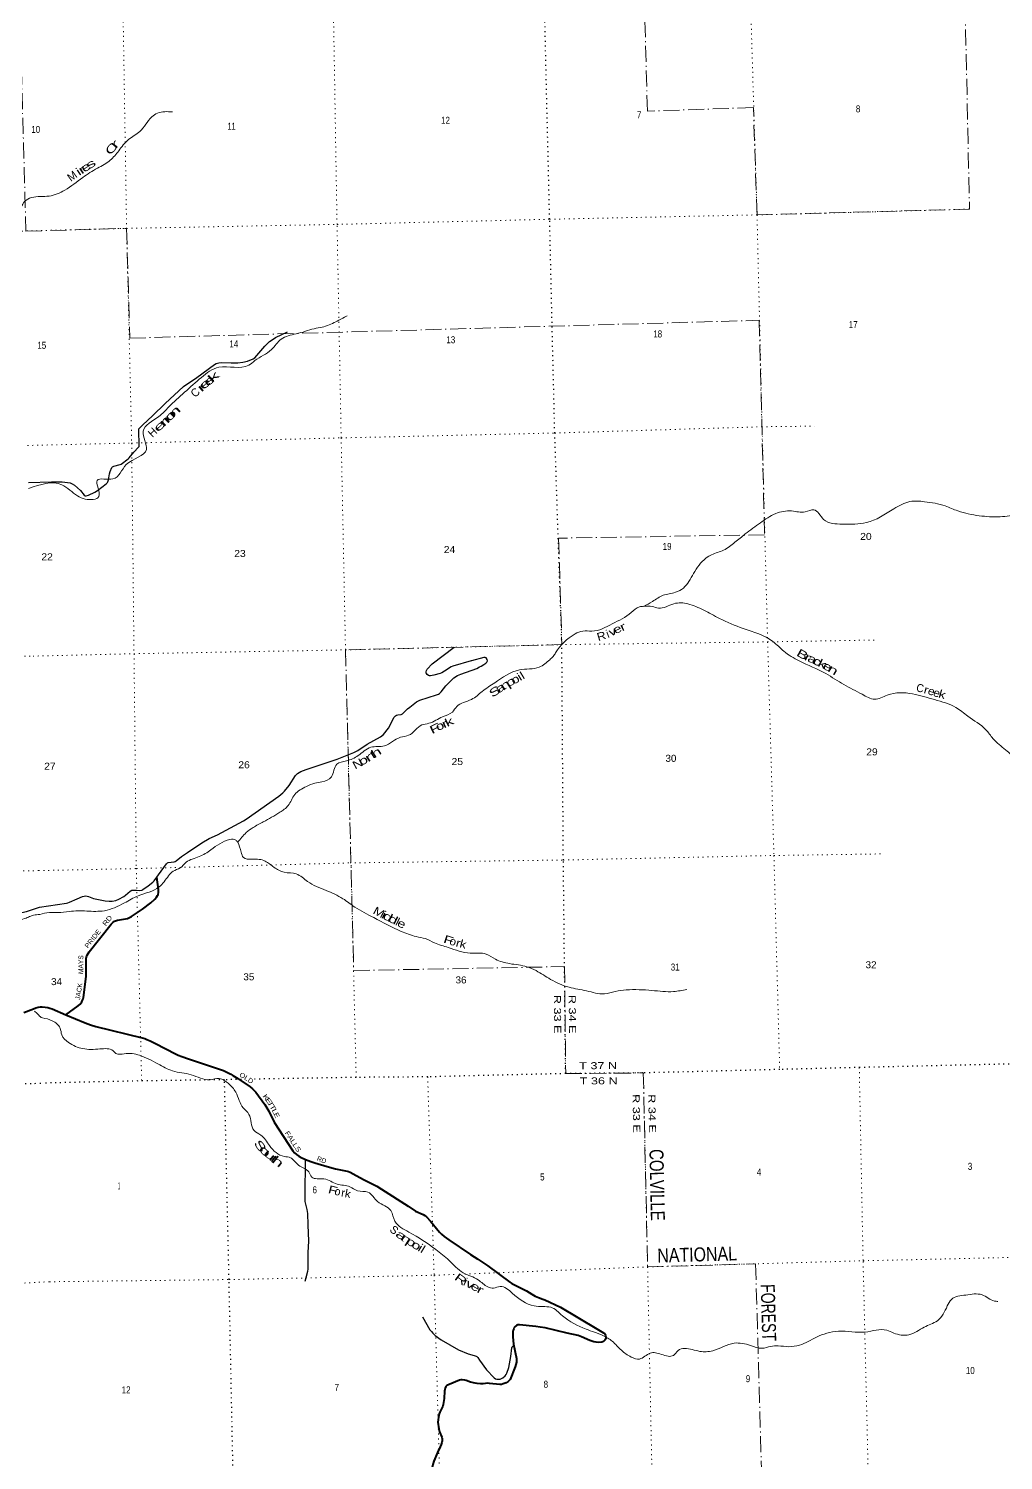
# Model space of a CAD drawing. Header units: feet. Extents: x 485078 to 733631, y 372822 to 564222.
# Drawn here: x 578960 to 603313, y 422307 to 458097 of the extents above; entities that cross this region are included whole.
import ezdxf
from ezdxf.enums import TextEntityAlignment as Align

# ---------------------------------------------------------------- set-up
doc = ezdxf.new("R2010")
doc.units = ezdxf.units.FT
doc.header["$LTSCALE"] = 80
doc.linetypes.add('DOT_DASHED', pattern=[7.7, 5, -1.2, 0.3, -1.2])
doc.linetypes.add('DOTTED', pattern=[1.5, 0.3, -1.2])
for name, color, linetype, lineweight in [('26', 7, 'Continuous', 40), ('27', 7, 'Continuous', 25), ('29', 7, 'Continuous', 25), ('39', 7, 'Continuous', 13), ('41', 7, 'Continuous', 13), ('44', 7, 'DOT_DASHED', 13), ('6', 7, 'DOTTED', 25), ('7', 7, 'DOTTED', 13)]:
    doc.layers.add(name, color=color, linetype=linetype, lineweight=lineweight)

msp = doc.modelspace()

# ---------------------------------------------------------------- linework, layer by layer
at = {"layer": '26'}
for points in [[(579891.12, 433444.48), (580199.56, 433668.8), (580244.3, 433709.68), (580272.26, 433745.37), (580291.39, 433772.17), (580308.6, 433808.54), (580322, 433843), (580331.56, 433881.28), (580342.77, 433932.66), (580397.43, 434412.81), (580393.74, 434825.04), (580398.37, 434850.99), (580407.13, 434897.78), (580422.44, 434934.15), (580473.76, 435016.75), (581019.49, 435707.19), (581072.9, 435763.06), (581103.51, 435784.11), (581128.87, 435795.21), (581178.12, 435809), (581382.73, 435841.03), (581428.73, 435853.03), (581463.17, 435866.43), (581531.1, 435901.93), (581804.36, 436083.61), (582009.36, 436241.07), (582116.5, 436339.27), (582156.67, 436387.13), (582179.41, 436425.77), (582193.02, 436454.13), (582202.59, 436500.07), (582204.49, 436579.96), (582162.71, 436887.02)], [(578837.7, 433500.57), (579078.18, 433596.09), (579136.85, 433618.07), (579197.5, 433633.8), (579259.47, 433643.1), (579298.69, 433645.72)], [(579298.69, 433645.72), (579373.18, 433639.69), (579438.88, 433627.16), (579492.07, 433610.47), (579544.47, 433592.23), (579891.12, 433444.48)], [(579891.12, 433444.48), (580369.84, 433240.44), (580503.59, 433193.07), (580636.27, 433151.28), (581794.61, 432869.6), (581863.43, 432848.73), (581913.26, 432827.49), (581992.74, 432792.39), (582109.15, 432732.75), (582642.42, 432460.56), (582695.03, 432438.38), (582788.41, 432400.03), (582957.6, 432341.05), (583825.99, 432052.83), (583895.97, 432016.18), (584012.77, 431957.74), (584062.82, 431924.35), (584183.73, 431850.49), (584491.02, 431647.05), (584555.99, 431594.46), (584639.46, 431506.83), (584860.09, 431204.53), (584956.72, 431032.88), (585093.95, 430759.07), (585563.92, 430041.96), (585601.94, 429997.93), (585649.91, 429956.19), (585708.31, 429914.45), (585785.66, 429873.03), (585916.87, 429814.27), (586036.26, 429769.37), (586108.75, 429741.23), (586414.29, 429649.41), (586629.62, 429594.37), (586919.02, 429534.62), (586954.47, 429524.19), (586989.93, 429507.49), (587141.94, 429431.76), (587346.35, 429317), (587545.75, 429219.49), (587660.46, 429156.88), (587773.28, 429089.89), (588438.33, 428661.69)], [(588438.33, 428661.69), (588629.26, 428538.76), (588816.86, 428453.94), (588860.74, 428426.44), (588896.19, 428393.04), (588996.18, 428286.1), (589224.68, 428009.04), (589271.87, 427958.74), (589339.39, 427902.61), (589456.72, 427815.27), (589999.75, 427449.26), (590183.97, 427334.06), (590431.82, 427171.76), (590979.95, 426757.38), (591031.87, 426727.64), (591135.17, 426675.9), (591401.02, 426546.07), (591528.25, 426458.41), (591611.41, 426409.46), (591695.1, 426377.02), (591808.79, 426338.99), (591857.78, 426320.67), (592249.27, 426138.45), (593157.54, 425596.53), (593319.22, 425497), (593353.18, 425467.1), (593375.2, 425429.53), (593384.46, 425394.06), (593382.37, 425364.84), (593371.95, 425337.71), (593355.62, 425309.9), (593319.81, 425279.27), (593284.35, 425264.66), (593191.25, 425255.82), (593140.44, 425258.4), (593079.96, 425270.92), (592984.32, 425301.83), (592769.2, 425398.23), (592690.9, 425424.76), (592416.97, 425487.5), (591862.98, 425616.88), (591738.92, 425640.33), (591632.05, 425652.27), (591219.6, 425694.6), (591178.97, 425690.91), (591146.6, 425677.9), (591113.23, 425652.86), (591092.38, 425625.73), (591078.13, 425593.77), (591065.26, 425558.94), (591059.01, 425521.38), (591056.23, 425395.3), (591074.48, 425207.8), (591148.86, 424853.83), (591149.74, 424805.55), (591145.57, 424757.55), (591115.03, 424647.02), (590988.75, 424329.1), (590967.25, 424300.5), (590944.31, 424279.63), (590891.64, 424246.18), (590819.17, 424217.02), (590771.21, 424204.5), (590731.05, 424204.3), (590471.92, 424231.63), (590429.58, 424234.12), (590319.67, 424221.2), (590252.18, 424222.18), (590163.25, 424225.37), (590113.2, 424233.72), (590001.02, 424259.15), (589890.03, 424302.59), (589860.59, 424310.65), (589792.01, 424321.38), (589756.55, 424321.38), (589721.22, 424313.68), (589466.65, 424206.59), (589409.3, 424175.58), (589385.31, 424150.24), (589365.5, 424112.68), (589357.16, 424079.29), (589351.77, 424036.94), (589341.58, 423856.91), (589327.96, 423753.72), (589317.53, 423701.54), (589305.47, 423662.17), (589229.94, 423507.45), (589216.76, 423472.35), (589196.57, 423384.32), (589188.22, 423319.62), (589187.15, 423257.55), (589206.88, 423094.33), (589224.73, 423023.28), (589281.04, 422887.62), (589291.11, 422843.61), (589291.47, 422793.71), (589283.13, 422749.88), (589267.88, 422705.73), (589213.44, 422584.24)], [(589213.44, 422584.24), (589194.74, 422542.51), (589108.99, 422347.1), (589085.21, 422289.6), (589058.93, 422203.1), (589006.96, 421990.91), (588959.87, 421817.01), (588943.18, 421743.97), (588941, 421684.4), (588958.71, 421521.14), (588989.62, 421273.18)]]:
    msp.add_lwpolyline(points, dxfattribs=at)
at = {"layer": '29'}
for points in [[(578955.95, 446748.98), (579534.78, 446770.63), (579799.62, 446766.63), (579933.16, 446754.34), (579993.65, 446741), (580051.29, 446719.83), (580109.49, 446688.68), (580259.25, 446550.54), (580347.33, 446438.37), (580368.87, 446420.93), (580397.59, 446421.51), (580453.95, 446434.27), (580613.92, 446506.89), (580682.57, 446552.24), (580895.81, 446714.33), (580930.67, 446749.21), (580941.53, 446765.28), (580957.32, 446816.91), (580977.39, 446966.27), (580998.33, 447030.29), (581039.33, 447126.72), (581056.17, 447146.37), (581086.49, 447163.65), (581245.4, 447199.55), (581272.96, 447211.57), (581444.28, 447339.07), (581471.58, 447365.05), (581587.53, 447509.94), (581706.73, 447634.52), (581721.08, 447655.03), (581723.27, 447673.61), (581712.42, 448062.97), (581713.92, 448088.97), (581722.12, 448103.33), (581816.58, 448193.36), (582056.05, 448416.75), (582370.45, 448723.19), (582827.5, 449155.15), (583165.99, 449379.55), (583600.24, 449697.52), (583645.35, 449722.14), (583707.54, 449739.4), (583776.57, 449750.86), (584016.73, 449740.8), (584182.55, 449738.55), (584313.43, 449757.97), (584428.59, 449787.79), (584572.11, 449841.14), (584610, 449870.03), (584860.08, 450160.37), (584978.09, 450271.99), (585072.4, 450337.65), (585130.13, 450372.58), (585427.2, 450514.84)], [(579231.07, 436132.36), (579903.45, 436236.25), (579939.34, 436245.48), (579977.23, 436262.6), (580173.41, 436345.34), (580305.32, 436404.49), (580347.36, 436413.72), (580379.92, 436418.3), (580419.12, 436413.72), (580452.94, 436404.49), (580583.44, 436355.89), (580867.88, 436289.9), (580969.64, 436281.39), (581048.58, 436286.52), (581136.35, 436304.18), (581212.61, 436335.76), (581334.14, 436405.14), (581377.68, 436433.21), (581492.5, 436535.8), (581536.85, 436556.73), (581590.91, 436562.47), (581654.08, 436556.28), (581728.29, 436552.21), (581783.65, 436560.42), (581815.28, 436577.38), (581942.48, 436672.14), (582066.6, 436759.43), (582097.44, 436789.96), (582203.12, 436942.61), (582401.83, 437215.94), (582428.49, 437242.62), (582444.76, 437248.84), (582595.81, 437271.64), (582617.12, 437279.55), (582641.73, 437295.96), (582776.72, 437404.39), (582926.08, 437501.85), (583290.5, 437741.18), (583474.17, 437856.07), (583675.89, 437946.82), (584327.12, 438295.14), (584390.59, 438336.21), (585208.78, 438910.65), (585309.25, 438990.67), (585350.26, 439031.7), (585464.89, 439176.77), (585629.1, 439425.63), (585676.33, 439478.05), (585756.23, 439528.22), (585890.33, 439577.48), (586664.63, 439833.41), (587087.2, 440003.85), (587185.32, 440051.4), (587420.04, 440209.91), (587747.12, 440391.98), (587822.88, 440448.39), (587954.71, 440605.89), (587987.01, 440664.86), (588086.05, 440874.42), (588126.44, 440919.28), (588150.02, 440938.77), (588181.44, 440945.99), (588269.96, 440952.1), (588302.2, 440967.86), (588428.71, 441092.89), (588480.13, 441137.79), (588652.36, 441267.04), (588731.03, 441308.1), (589150.6, 441443.49), (589199.81, 441464.01), (589226.3, 441480.77), (589263.37, 441515.3), (589379.62, 441671.23), (589586.3, 441867.17), (589674.96, 441926.61), (589754.43, 441963.6), (590155.96, 442104.9), (590226.02, 442140.05), (590264.97, 442162.61), (590330.58, 442205.7), (590379.79, 442236.48), (590406.45, 442259.04), (590418.75, 442277.51), (590422.85, 442289.82), (590415.68, 442326.88), (590390.04, 442365.73), (590365.44, 442378.04), (590329.62, 442378.76), (590022.32, 442294.64), (590014.12, 442292.32)], [(590014.12, 442292.32), (589555.55, 442162.61), (589514.42, 442143.79), (589350.51, 442031.3), (589281.33, 441995.31), (589243.38, 441980.52), (589081.91, 441938.98), (589002.46, 441918.97), (588992.21, 441917.94), (588971.7, 441918.97), (588946.59, 441926.67), (588917.37, 441949.75), (588899.85, 441973.52), (588894.81, 441988.73), (588893.28, 442018.99), (588899.94, 442050.28), (588917.62, 442081.08), (589039.72, 442222.12), (589590.29, 442632.46)], [(577903.69, 436204.47), (578003.21, 436174.06), (578076.15, 436146.69), (578276.71, 436040.28), (578380.04, 436000.75), (578456.01, 435982.51), (578544.14, 435976.43), (578641.38, 435982.51), (578790.29, 436003.79), (578902.73, 436031.16), (579233.69, 436132.33)], [(585867.91, 429836.2), (585860.26, 428899.82), (585864.44, 428778.48), (585913.57, 428579.75), (585925.88, 428475.48), (585936.37, 428191.11), (585951.62, 427785.74), (585933.84, 427500.5), (585936.26, 427215.87), (585935.09, 427091.23), (585926.47, 427023.76), (585857.32, 426775.31)], [(588799.7, 425894.29), (588986.95, 425568.9), (589021.96, 425524.75), (589059.89, 425484.73), (589120.38, 425428.32), (589267.52, 425317.03), (589701.58, 425069.87), (589940.3, 424970.17), (590088.14, 424927.69), (590137.67, 424911.61), (590157.85, 424901.02), (590182.46, 424874.34), (590226.8, 424813.39), (590402.03, 424572.43), (590588.56, 424368.15), (590623.29, 424345), (590658.15, 424334.74), (590699.15, 424334.74), (590736.77, 424338.37), (590775.02, 424353.21), (590807.82, 424373.72), (590866.21, 424423.1), (590889.84, 424453.74), (590908.29, 424488.62), (590960.55, 424629.92), (591008.95, 424901.97), (591030.26, 425120.69), (591037.46, 425145.17), (591047.72, 425155.43), (591081.18, 425175.94)]]:
    msp.add_lwpolyline(points, dxfattribs=at)
at = {"layer": '39'}
for points in [[(582553.79, 456013.54), (582178.45, 455984.95), (582035.06, 455888.73), (581737.93, 455526.17), (581455.46, 455321.69), (581209, 455043.17), (580997.97, 454807.92), (580679, 454608.69), (580310.24, 454375.99), (579862.52, 454058.61), (579471.62, 453912.38), (579031.86, 453872.25), (578858.17, 453775.35), (578776.41, 453626.89)], [(578959.92, 446604.24), (579786.21, 446695.48), (580181.72, 446416.6), (580374.3, 446338.49), (580712.54, 446398.61), (580674.27, 446803.11), (581066.51, 446841.31), (581400.15, 447198.61), (581900.8, 447576.15), (581823.54, 448030.31), (582209.85, 448397.5), (582460.95, 448639.07), (582857.63, 449006.73), (583277.82, 449380.12), (583710.87, 449630.43), (584460.1, 449682.67), (584612.69, 449798.16), (585024.99, 450072.27), (585269.79, 450334.57), (585644.79, 450468.31), (585875.87, 450530.09), (586090.69, 450595.55), (586291.96, 450634.41), (586634.6, 450769.46), (586918.28, 450919.37)], [(594318.74, 443654.07), (594548.47, 443776.49), (594811.82, 443932.01), (595121.46, 444005.65), (595319.17, 444113.2), (595569.84, 444474.72), (595882.69, 444857.85), (596024.24, 444945.94), (596322.88, 445059.78), (596605.53, 445256.18), (596863.66, 445464.17), (597243.5, 445743.64), (597624.47, 445972.56), (598023.19, 446040.1), (598361.26, 446017.29), (598576.45, 446066.58), (598822.28, 445829.37), (599291.82, 445712.43), (599893.38, 445748.08), (600576.98, 446092.96), (600979.19, 446275.84), (601343.12, 446271.82), (601858.95, 446163.99), (602174.99, 446041.6), (602707.29, 445919.98), (603231.37, 445895.26), (603692.81, 445960.15), (604489.15, 446325.74), (604962.47, 446492.01), (605495.34, 446526.13), (605685.03, 446540.47)], [(584183.39, 437760.07), (584396.81, 437998.88), (584567.81, 438126.05), (584823.39, 438267.25), (585236.46, 438507), (585442.92, 438675.41), (585608.61, 438950.1), (585901.22, 439152.79), (586111.56, 439238.37), (586288.76, 439268.61), (586522.52, 439391.12), (586658.93, 439709.65), (586897.6, 439793.84), (587191.83, 439923.76), (587508.6, 440131.03), (587847.34, 440168.92), (588250.85, 440384.19), (588453.96, 440431.18), (588785.72, 440691.37), (588958.66, 440731.63), (589298.64, 440894.93), (589548.66, 441013.75), (589656.76, 441151.66), (590022.74, 441327.67), (590293.13, 441529.87), (590603.7, 441743.07), (591221.09, 442066.25), (591716.78, 442135.94), (591979.45, 442321.79), (592064.52, 442404.58), (592125.17, 442494.91), (592611.94, 442964.84), (592808.4, 443037.97), (593028.79, 443034.8), (593542.17, 443218.14), (594014.94, 443499.67), (594221.95, 443643.82), (594326.78, 443656.27)], [(594318.74, 443654.07), (594543.18, 443650.98), (594695.7, 443609.89), (595081.3, 443721.62), (595431.09, 443717.28), (595826.73, 443560.26), (596219.42, 443354.64), (596815.26, 443102.99), (597554.24, 442777.67), (597826.52, 442532.97), (598213.9, 442292.85), (598875.93, 441973.91), (599328.78, 441698.84), (599786.97, 441456.26), (600096.95, 441333.73), (600412.02, 441435.8), (601043.98, 441468.09), (601592.99, 441322.57), (602126.91, 441128.19), (602426.93, 440908.37), (602877.14, 440570.55), (603053.87, 440350.01), (603369.48, 440065.82), (603659.3, 439849.81), (604067.1, 439782.05), (604451.6, 439762.31), (604661.68, 439587), (605105.21, 439639.35), (605459.39, 439709.93), (605848.56, 439661.98), (606219.73, 439514.53), (606491.4, 439478.11), (606860.5, 439423.64), (607155.57, 439335.16), (607383.79, 439162.28), (607611.57, 439009.61), (607819.55, 438747.29), (608140.49, 438586.59), (608412.18, 438368.16), (608763.05, 438224.3), (608980.85, 438156.35), (609191.05, 438247.99), (609474.17, 438242.17), (609676.04, 438255.44)], [(579238.37, 435953.1), (579478.96, 436002.42), (579693.25, 436001.13), (579971.65, 436025.54), (580195.63, 436042.66), (580414.05, 436037.42), (580852.47, 436047.18), (581351.47, 436240.32), (581697.2, 436417.9), (582221.8, 436641.94), (582454.15, 436918.11), (582566.83, 437031.85), (582742.86, 437114.65), (582895.32, 437257.59), (583219.64, 437398.29), (583514.99, 437568.69), (583990.33, 437826.01), (584138.18, 437813.12), (584183.84, 437759.54)], [(584183.84, 437759.54), (584272.22, 437512.75), (584325.8, 437376.43), (584547.01, 437336.86), (584869.5, 437287.42), (585089.24, 437132.55), (585344.67, 437008.81), (585646.82, 436964.98), (585927.94, 436777.1), (586393.85, 436550.86), (586810.73, 436347.8), (587108.5, 436138.05), (587583.35, 435873.58), (588270.21, 435528.91), (588642.95, 435401.71), (588870.54, 435348.14), (589101.27, 435244.07), (589445.5, 435126.35), (589992.4, 434984.84), (590391.12, 434961.36), (590622.35, 434835.06), (590974.53, 434723.59), (591410.88, 434644.33), (591637.4, 434548.26), (592000.04, 434329.83), (592461.24, 434133.83), (592897.87, 434042.44), (593346.16, 433971.53), (593617.74, 434030.16), (593887.78, 434066.52), (594532.9, 434052.58), (595073.19, 434026.19), (595402.79, 434077.12)], [(576059.48, 435750.78), (576197.28, 435732.06), (576296.17, 435734.59), (576632.98, 435672.43), (576913.22, 435691.71), (577056.56, 435693.35), (577241.48, 435728.39), (577544.82, 435792.73), (577670.65, 435848.5), (577859.95, 435950.37), (578108.4, 435948.62), (578302.46, 435860.58), (578512.83, 435766.9), (578739.78, 435817.16), (578894.12, 435863.55), (579012.03, 435913.06), (579156.58, 435947.07), (579238.37, 435953.1)], [(579105.75, 433532.86), (579180.41, 433471.31), (579246.87, 433398.2), (579305.94, 433367.32)], [(579301.84, 433369.46), (579549.43, 433296.04), (579747.62, 433110.35), (579787.68, 432945.41), (579957.77, 432751.01), (580310.85, 432599.11), (580741.58, 432590.5), (581070.09, 432543.22), (581142.34, 432476.07), (581348.59, 432472.58), (581729.5, 432432.53), (582191.14, 432216.31), (582556.84, 432042.44), (583021.89, 431945.62), (583483.52, 431820.41), (583723.4, 431850.02), (583946.37, 431731.62), (584133.25, 431509.28), (584220.77, 431300.9), (584317.72, 431123.07), (584464.95, 430956.48), (584591.19, 430552.79), (584757.45, 430439.2), (584975.58, 430175.08), (585349.55, 429902.31), (585501.8, 429873.34), (585699.99, 429687.65), (585956.45, 429517.42), (586034.14, 429387.7), (586338.31, 429343.92), (586666.74, 429209.67), (586985.51, 429145.99), (587173.68, 429047.04), (587437.27, 429010.45), (587679.02, 428775.17), (588007.46, 428549.92), (588112.4, 428285.3), (588460.06, 428013.96), (589132.79, 427577.96), (589464.33, 427304.24), (589818.86, 426996.65), (590192.73, 426818.92), (590433.16, 426642.27), (590575.26, 426615.1), (590744.2, 426653.24), (591040.98, 426487.95), (591587.85, 426166.45), (591808.57, 426149.12), (592002.92, 426135.25), (592294.68, 425923.33), (592886.36, 425586.65), (593308.35, 425426.17), (593539.9, 425285.72), (593769.34, 425058.26), (594015.66, 424889.82), (594220.93, 424839.79), (594486.47, 424987.28), (594772.2, 424955.22), (595071.88, 424931.56), (595188.42, 425053.48), (595349.01, 425103.57), (595730.64, 425031.18), (596051.69, 425046.42), (596591.19, 425236.41), (596994.77, 425176.64), (597281.31, 425108.2), (597502.6, 425155.6), (597684.2, 425169.76), (597955.56, 425147.49), (598219.46, 425187.75), (598645.55, 425387.35), (598900.06, 425486.05), (599190, 425537), (599859.58, 425513.5), (600400.27, 425559.93), (600573.66, 425488.96), (600952.59, 425446.85), (601336.48, 425635.39), (601498.55, 425709.78), (601664.35, 425798.42), (601912.86, 426165.96), (602014.26, 426332.03), (602371.67, 426439.09), (602781.89, 426444.19), (603090.57, 426289.28), (603175.78, 426279.98)]]:
    msp.add_spline(points, degree=3, dxfattribs=at)
at = {"layer": '44'}
for points in [[(602235.63, 464235.11), (602467.03, 453584.79), (597158.45, 453441.14), (597067.34, 456124.21), (594418.49, 456034.32), (594206.85, 463986.03)], [(578743.12, 458330.78), (578893.41, 453032.78), (581407.9, 453104.11), (581485.75, 450359.63), (597212.17, 450805.74), (597347.84, 445444.65), (592201.51, 445359.07), (592282.04, 442697.99), (586876.28, 442566.38), (587082.26, 434550.04), (592349.45, 434649.5), (592377.73, 431976.03), (594317.55, 431991.92), (594423.81, 427143.35), (597123.42, 427220.2), (597274.93, 421873.59), (599934.35, 421941.49), (599961.33, 421567.34)]]:
    msp.add_lwpolyline(points, dxfattribs=at)
at = {"layer": '6'}
for points in [[(592377.73, 431976.03), (592319.56, 437313.88), (592282.04, 442697.99), (592103.73, 447987.19), (591976.44, 453331.51), (591850.06, 458635.39), (591757.03, 463882.09)], [(609838.26, 432360.65), (605015.35, 432249.62), (599728.22, 432127.77), (597724.19, 432077.05), (594317.55, 431991.92), (592377.73, 431976.03), (588929.4, 431893.22), (587142.84, 431879.7), (584558.37, 431835.4)], [(563429.56, 431281.16), (565820.05, 431341.31), (568177.53, 431395.41), (576477.01, 431671.89), (579348.59, 431736.75)], [(584276.06, 431829.46), (583853.42, 431820.56), (581806.42, 431793.15), (579348.59, 431736.75)], [(584130.17, 421144.63), (584075.81, 421578.16), (583966.85, 426825.81), (583853.42, 431820.56)]]:
    msp.add_lwpolyline(points, dxfattribs=at)
at = {"layer": '7'}
for points in [[(596756.52, 467521.35), (596840.82, 464069.48), (596994.45, 458812.72), (597158.45, 453441.14), (597284.22, 448160.99), (597423.1, 442766.66), (597580.6, 437427.07), (597724.19, 432077.05)], [(581188.39, 467106.95), (581235.8, 463719.74), (581320.87, 458393.84), (581407.9, 453104.11), (581533.66, 447737.51), (581592.52, 442470.55), (581649.5, 437106.47), (581784.2, 431792.85)], [(587142.84, 431879.7), (587012.86, 437241.56), (586876.28, 442566.38), (586768.08, 447866.28), (586665.21, 453203.05), (586575.06, 458513.81), (586487.41, 463391.92)], [(578791.8, 453036.41), (581407.9, 453104.11), (586665.21, 453203.05), (591976.44, 453331.51), (597158.45, 453441.14), (602467.03, 453584.79)], [(578931.88, 447677.43), (581533.66, 447737.51), (586768.08, 447866.28), (592103.73, 447987.19), (597272.14, 448144.08), (598594.43, 448160.14)], [(579069.56, 442410.67), (581592.52, 442470.55), (586876.28, 442566.38), (592254.05, 442698), (597423.1, 442766.66), (600118.49, 442814.59)], [(548600.95, 441541.23), (549286.02, 441548.57), (554592.02, 441683.97), (559880.31, 441800.73), (565668.58, 441952.49), (568337.16, 442083.25), (571001.06, 442159.32), (576333.79, 442356.05), (579069.56, 442410.67)], [(579209.73, 437048.76), (581653.68, 437100.49), (586988.88, 437241.62), (592319.56, 437313.88), (597580.6, 437427.07), (600268.1, 437466.73)], [(579209.73, 437048.76), (576410.07, 436988.82), (575117.53, 436919.03)], [(594317.55, 431991.92), (594423.81, 427143.35), (594537.28, 421803.17), (594562.83, 421421.92)], [(599712.6, 432127.37), (599808.19, 427273.84), (599937.41, 421933.61), (599961.33, 421567.34)], [(588929.4, 431893.22), (589090.55, 426933.91), (589234.04, 421678.94), (589255.71, 421280.25)], [(589858.65, 426964.07), (594423.81, 427143.35), (599811.74, 427296.16), (605096.93, 427413.93), (609971.51, 427517.98)], [(579478.39, 426771.49), (578675.23, 426730.77), (573348.79, 426604.95), (568196.97, 426522), (562868.06, 426414.31), (558589.5, 426299.06)], [(579478.39, 426771.49), (583966.85, 426825.81), (589090.55, 426933.91), (589600.41, 426953.93)]]:
    msp.add_lwpolyline(points, dxfattribs=at)

# ---------------------------------------------------------------- texts
at = {"layer": '27'}
for s, rotation, width, p in [('PRIDE', 51.677, 1.1, (580440.55, 435097.96)), ('RD', 51.677, 1.2, (580886.54, 435653.54)), ('OLD', 326.581, 1.15, (584211.46, 431918.46)), ('FALLS', 303.239, 1.2, (585353.02, 430491.47))]:
    msp.add_text(s, height=120, rotation=rotation, dxfattribs=dict(at, width=width)).set_placement(p)
for s, rotation, p in [('MAYS', 89.513, (580321.76, 434463.01)), ('JACK', 81.505, (580241.69, 433811.96)), ('RD', 339.39, (586147.56, 429804.8))]:
    msp.add_text(s, height=120, rotation=rotation, dxfattribs=at).set_placement(p)
for s, rotation, width, p in [('K', 306.123, 1.45, (584843.31, 431346.26)), ('E', 306.123, 1.5, (584909.08, 431256.15)), ('T', 299.377, 1.5, (584953.95, 431187.02)), ('T', 299.377, 1.5, (585007.74, 431098.66)), ('L', 296.619, 1.4, (585055.81, 431006.13)), ('E', 296.619, 1.25, (585103.7, 430908.48))]:
    msp.add_text(s, height=120, rotation=rotation, dxfattribs=dict(at, width=width)).set_placement(p, align=Align.CENTER)
at = {"layer": '41'}
for s, rotation, width, p in [('r', 50.552, 2, (581190.49, 455146.59)), ('C', 48.637, 1.65, (581101.89, 455034.59)), ('i', 34.173, 1.45, (580259.3, 454438.1)), ('r', 34.278, 1.8, (580346.77, 454492.16)), ('e', 32.278, 1.55, (580441.6, 454554.34)), ('s', 32.229, 1.8, (580561.88, 454631.04)), ('r', 41.182, 2.1, (583341.31, 449058.49)), ('e', 41.182, 1.9, (583429.97, 449146.63)), ('e', 38.372, 1.75, (583528.38, 449220.45)), ('k', 40.976, 2.1, (583641.82, 449317.86)), ('o', 43.949, 2, (582570.68, 448356.41)), ('n', 43.835, 2.1, (582671.75, 448453.29)), ('e', 43.535, 2, (582294.65, 448094.96)), ('r', 43.558, 2.2, (582399, 448189.77)), ('r', 43.949, 2.2, (582491.77, 448273.71)), ('v', 23.654, 1.4, (593587.99, 442936.5)), ('e', 24.925, 1.35, (593708.8, 442998.29)), ('r', 25.925, 1.5, (593846.88, 443056.84)), ('R', 16.801, 1.15, (593298.18, 442816.63)), ('B', 330.868, 1.55, (598244.57, 442367.34)), ('r', 333.718, 1.55, (598382.7, 442298.72)), ('a', 335.53, 1.4, (598495.03, 442249.27)), ('l', 31.423, 1.3, (591344.73, 441844.81)), ('c', 335.53, 1.5, (598625.46, 442187.49)), ('k', 334.537, 1.55, (598749.85, 442126.55)), ('e', 332.255, 1.4, (598875.05, 442063.13)), ('n', 328.824, 1.65, (599009, 441982.98)), ('S', 34.894, 1.65, (590664.53, 441447.54)), ('a', 34.045, 1.7, (590796.91, 441535.69)), ('n', 33.742, 1.7, (590915.41, 441608.16)), ('p', 32.802, 1.7, (591045.85, 441685.19)), ('o', 26.393, 1.35, (591160.34, 441742.04)), ('i', 31.423, 1.35, (591274.18, 441806.61)), ('C', 348.17, 0.95, (601213.36, 441514.35)), ('r', 345.25, 1.2, (601361.3, 441475.21)), ('e', 343.071, 1.1, (601486.99, 441440.57)), ('e', 343.071, 1.1, (601620.79, 441397.22)), ('k', 344.129, 1.25, (601757.45, 441358.98)), ('F', 25.646, 1.65, (589155, 440515.29)), ('o', 25.666, 1.35, (589274.49, 440576.94)), ('r', 25.666, 1.5, (589398.26, 440630.41)), ('k', 25.399, 1.55, (589508.27, 440681.11)), ('o', 30.192, 1.5, (587368.9, 439717.9)), ('r', 33.425, 1.8, (587506.11, 439796.28)), ('t', 31.754, 1.45, (587608.73, 439863.07)), ('h', 32.111, 1.65, (587697.41, 439919.26)), ('N', 27.361, 1.3, (587225.28, 439632.71)), ('M', 331.474, 1.25, (587665.6, 435919.93)), ('i', 332.396, 1.2, (587789.31, 435856.17)), ('d', 332.396, 1.6, (587888.17, 435807.82)), ('d', 333.635, 1.55, (588025.04, 435739.58)), ('l', 333.635, 1.1, (588136.4, 435681.94)), ('e', 334.978, 1.35, (588238.23, 435632.12)), ('F', 341.866, 1.5, (589421.76, 435218.88)), ('o', 343.542, 1.1, (589534.85, 435183.37)), ('r', 345.469, 1.2, (589670.5, 435144.06)), ('k', 345.469, 1.2, (589791.06, 435114.5)), ('S', 307.288, 1.75, (584665.98, 430105.95)), ('o', 312.922, 1.95, (584791.52, 429970.97)), ('u', 318.871, 2, (584918.21, 429867.47)), ('t', 321.324, 1.75, (585029.28, 429766.98)), ('h', 321.324, 1.85, (585128.1, 429698.4)), ('F', 345.621, 1.4, (586537.75, 428964.94)), ('k', 349.758, 1.1, (586919.06, 428874.75)), ('a', 323.988, 1.8, (588211.55, 427849.33)), ('n', 323.988, 1.8, (588331.93, 427764.24)), ('p', 327.453, 1.65, (588460.45, 427682.84)), ('o', 328.561, 1.5, (588595.85, 427598.21)), ('i', 328.561, 1.35, (588697.17, 427535.88)), ('l', 328.561, 1.3, (588761.12, 427497.19)), ('R', 323.256, 1.6, (589700.77, 426752.08)), ('i', 334.513, 1.15, (589830.65, 426680.05)), ('v', 331.556, 1.55, (589948.31, 426620.21)), ('e', 329.851, 1.5, (590072.53, 426560.15)), ('r', 331.407, 1.6, (590199.82, 426485.29))]:
    msp.add_text(s, height=200, rotation=rotation, dxfattribs=dict(at, width=width)).set_placement(p, align=Align.CENTER)
for s, rotation, p in [('M', 36.533, (580104.73, 454330.31)), ('C', 42.07, (583187.8, 448927.56)), ('H', 43.535, (582122.97, 447932.33)), ('i', 20.414, (593459.66, 442872.52)), ('o', 346.494, (586658.69, 428933.89)), ('r', 351.045, (586802.54, 428898.32)), ('S', 320.068, (588028.65, 427990.25))]:
    msp.add_text(s, height=200, rotation=rotation, dxfattribs=at).set_placement(p, align=Align.CENTER)
at = {"layer": '44'}
for s, rotation, width, p in [('COLVILLE', 271.255, 0.8, (594468.22, 430083.79)), ('NATIONAL', 1.631, 0.85, (594672.4, 427250.55)), ('FOREST', 271.623, 0.75, (597249.37, 426707.42))]:
    msp.add_text(s, height=350, rotation=rotation, dxfattribs=dict(at, width=width)).set_placement(p)
at = {"layer": '6', "width": 1.35}
for s, rotation, p in [('R 33 E', 270.624, (592086.54, 433459.89)), ('R 34 E', 270.606, (592457.89, 433458.64)), ('T 37 N', 0.469, (593189.27, 432086.44)), ('T 36 N', 0.469, (593202.24, 431706.31)), ('R 33 E', 271.255, (594057.45, 430977.25)), ('R 34 E', 271.255, (594449.58, 430975.12))]:
    msp.add_text(s, height=175, rotation=rotation, dxfattribs=at).set_placement(p, align=Align.CENTER)
at = {"layer": '7'}
for s, width, p in [('7', 0.85, (594212.48, 455855.64)), ('8', 0.85, (599682.96, 456003.83)), ('10', 0.85, (579136.33, 455490.18)), ('11', 0.65, (584030.71, 455567.67)), ('12', 0.85, (589375.3, 455717.92)), ('17', 0.85, (599561.01, 450611.07)), ('15', 0.85, (579288.24, 450093.78)), ('14', 0.85, (584085.18, 450126.07)), ('13', 0.85, (589508.15, 450232.23)), ('18', 0.85, (594677.06, 450377.26)), ('19', 0.85, (594911.54, 445065.88)), ('20', 1.1, (599878.9, 445315.91)), ('22', 1.1, (579421.28, 444807.23)), ('23', 1.1, (584239.88, 444889.86)), ('24', 1.1, (589475.15, 444987.05)), ('25', 1.1, (589669.33, 439687.67)), ('30', 1.05, (595006.94, 439769.56)), ('29', 1.1, (600030.03, 439930.37)), ('27', 1.1, (579491.18, 439572.58)), ('26', 1.1, (584340.95, 439608.14)), ('31', 0.85, (595113.61, 434551.09)), ('32', 1.05, (600007.65, 434607.9)), ('34', 1.05, (579656.55, 434186.86)), ('35', 1.05, (584461.77, 434307.47)), ('36', 1.05, (589763.39, 434229.24)), ('4', 0.85, (597207.54, 429422.22)), ('3', 0.85, (602479.94, 429569.39)), ('1', 0.4, (581218.2, 429081.12)), ('6', 0.85, (586107.56, 428982.67)), ('5', 0.85, (591794.56, 429303.55)), ('10', 0.85, (602486.55, 424466.74)), ('12', 0.85, (581395.11, 423981.27)), ('7', 0.85, (586659.47, 424042.53)), ('8', 0.85, (591882.23, 424121.24)), ('9', 0.85, (596932.79, 424260.65))]:
    msp.add_text(s, height=175, dxfattribs=dict(at, width=width)).set_placement(p, align=Align.CENTER)

doc.saveas('drawing.dxf')
